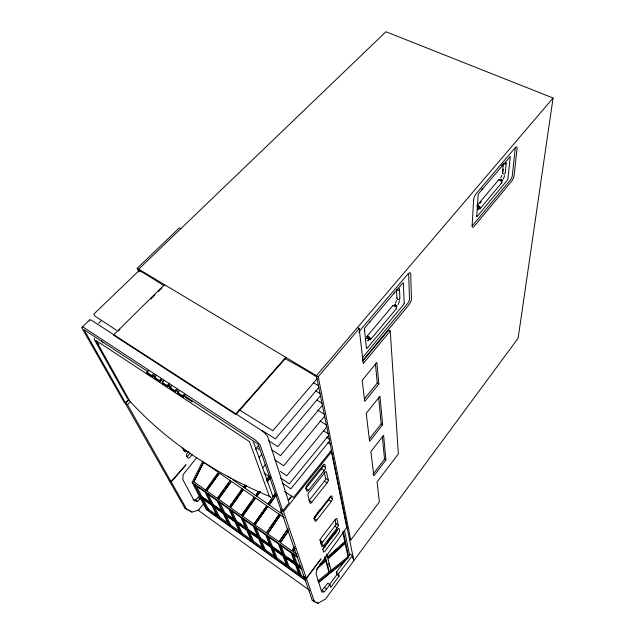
<?xml version="1.0" encoding="UTF-8"?>
<svg xmlns="http://www.w3.org/2000/svg" width="635" height="635" viewBox="0 0 635 635"><rect width="100%" height="100%" fill="white"/><g stroke="black" fill="none" stroke-linecap="round" stroke-linejoin="round"><path stroke-width="0.95" d="M499.904 179.507L500.134 180.015M368.816 339.733L367.792 340.82M515.223 148.407L512.278 175.935A3.532 1.064 -64.7 0 1 510.54 179.848L473.035 224.933A3.604 1.151 -63.8 0 1 472.162 225.552M368.665 339.86L367.99 340.654M502.507 172.593L503.277 164.354M502.944 172.053L503.222 169.108M505.293 172.72L506.19 163.552M478.798 208.526L478.457 209.336L477.25 209.415M478.687 208.621L477.75 209.661M257.675 448.072L258.953 449.858M553.077 98.004L518.128 338.201L353.83 560.737L316.42 375.682L553.077 98.004L385.913 31.75L138.66 269.184L139.843 271.907M502.428 173.22L502.603 172.791M477.322 206.629C477.941 204.851 481.068 207.851 479.092 208.312M396.899 298.426L397.145 297.902M364.768 330.216L364.228 331.002M399.582 300.712L398.081 304.657M504.69 175.641L503.214 179.268M396.518 300.538L395.399 303.284M501.833 175.435L500.705 178.07M366.109 338.757L367.292 338.169L368.602 339.511M305.752 580.668L206.272 509.524L192.143 482.394L202.755 461.161M203.676 462.232L193.897 481.814L203.676 462.232L218.337 472.329L205.764 490.188L211.01 482.973M94.258 338.114L94.44 339.685L127.556 398.844M365.49 339.931L365.371 338.328M294.41 546.751L291.917 550.855L294.076 547.703M314.023 518.12L319.595 509.984M314.762 517.501L316.428 515.064M294.83 549.402L293.211 551.759L295.164 548.442M288.226 531.32L280.36 542.719L288.584 530.328M287.869 528.63L279.082 541.814L284.702 533.686M285.829 532.059L288.076 528.812M279.13 514.199L266.43 532.908L268.121 530.495M281.884 510.262L280.432 512.834L281.535 511.246M289.623 499.166L291.83 495.998L288.131 500.57M269.24 528.884L279.344 514.398L267.875 506.452L254.968 524.812L267.875 506.452M280.392 515.072L267.692 533.797L280.392 515.072L284.472 517.874M263.493 510.572L266.859 505.793L255.54 497.951L242.641 516.136L253.96 524.129L262.366 512.167M260.136 491.466L256.715 496.292L267.994 504.174L271.288 499.491M273.487 496.364L274.59 494.8M276.376 494.863L269.224 505.039L276.169 494.657M275.479 493.03L267.994 504.174M241.419 515.271L254.31 497.11M258.342 491.426L255.722 495.641L258 492.435M266.319 480.187L269.169 476.171M251.738 501.253L241.657 515.461L230.489 507.579L243.364 489.569L254.54 497.308L252.857 499.681M267.105 479.6L268.811 477.195M266.978 481.822L270.391 476.996M260.358 491.673L256.715 496.292M267.192 482.036L270.042 478.02M242.157 488.736L229.529 506.92L218.496 499.134L231.354 481.298L242.387 488.942L240.157 492.069M245.086 484.64L243.618 487.228L244.753 485.648M230.084 506.143L239.038 493.633M246.293 485.473L244.586 487.855L255.722 495.641M244.824 488.061L246.523 485.688M230.164 480.481L217.305 498.3L206.669 490.807L219.512 473.139L230.41 480.695M217.559 498.499L219.242 496.173M220.353 494.625L223.703 489.982M224.822 488.434L228.735 483.013M212.177 481.37L218.003 473.353M314.452 601.813L306.443 578.461L304.078 576.778L312.229 600.202L314.452 601.813L318.111 603.25L325.596 598.988L353.608 561.046L352.504 555.601L350.322 554.109L336.328 572.151L338.519 573.683L339.122 576.064L330.716 587.407L329.962 584.748L327.771 583.192L321.969 590.288L324.175 591.868L329.962 584.748M329.097 585.105L336.939 574.54L336.328 572.151M349.472 539.186L350.766 540.06L379.389 501.856L377.063 481.925L398.367 453.882L390.239 331.01L388.572 330.089L362.831 361.109M306.348 578.175L283.52 511.635L280.749 509.738L303.982 576.485L306.348 578.175L321 558.848L306.443 578.461M322.675 549.481L336.137 531.805A2.905 0.826 -57.2 0 0 337.217 529.352M321 544.187A2.984 0.865 -56.8 0 0 321.167 544.012L334.835 526.145A2.945 0.849 -57.2 0 0 335.923 523.653L335.05 519.819M385.905 460.065L373.832 475.861L370.872 451.652L383.603 435.285L385.905 460.065L384.54 459.216L382.349 436.316M323.564 545.663L337.225 527.756A2.945 0.841 -57.2 0 0 338.312 525.264L336.828 518.573A2.984 0.873 -57.3 0 0 335.336 519.414L321.373 537.599A3.032 0.881 -56.8 0 0 320.27 540.155L322.04 546.584A2.992 0.857 -56.8 0 0 323.564 545.663L321.167 544.012M306.006 580.231L300.474 576.27L301.196 575.334L298.053 566.476M373.031 474.242L384.54 459.216M301.038 568.341L296.489 565.11L297.228 564.15L293.529 553.72M288.33 567.595L284.218 556.808L295.434 564.777L299.252 575.397L288.33 567.595L289.052 566.658L285.639 557.657M338.519 573.683L352.504 555.601M313.96 518.716A3.167 0.984 -56.9 0 0 314.135 518.541L328.747 499.816A3.119 0.968 -57.3 0 0 329.898 497.142L332.438 498.816A3.127 0.96 -57.4 0 1 331.279 501.491L316.674 520.263A3.167 0.976 -56.9 0 1 315.031 521.16L314.285 518.454A3.183 0.984 -56.9 0 1 315.444 515.731L330.39 496.641A3.135 0.968 -57.4 0 1 331.811 496.006L332.438 498.816M382.627 424.807L369.618 441.404L366.197 413.353L379.96 396.145L382.627 424.807L381.167 423.926L378.603 397.145M283.996 556.244L279.63 544.782L291.163 552.926L295.227 564.221L283.996 556.244L284.742 555.292L281.067 545.576M369.332 438.991L381.167 423.926M276.352 559.022L271.915 548.068L282.98 555.935L287.123 566.73L276.352 559.022L277.066 558.109L273.026 548.045M311.785 502.245L327.073 482.894A2.405 0.77 -57.5 0 0 328.271 480.084L326.438 471.845A2.445 0.802 -57.6 0 0 324.747 472.623L309.086 492.284A2.484 0.818 -57 0 0 307.872 495.181L310.063 503.126A2.445 0.786 -57 0 0 311.785 502.245L309.142 500.475A2.437 0.794 -56.9 0 1 308.951 500.705M271.685 547.497L266.978 535.861L278.352 543.885L282.758 555.363L271.685 547.497L272.431 546.552L268.47 536.694M309.142 500.475L324.437 481.171A2.397 0.778 -57.5 0 0 325.636 478.361L324.175 471.94M264.525 550.577L259.786 539.456L270.7 547.203L275.161 558.173L264.525 550.577L265.247 549.664L261.255 540.242M308.531 490.244L324.271 470.511A2.469 0.818 -57.6 0 0 325.501 467.606L324.779 464.383A3.35 1.111 -57.6 0 0 323.056 465.153L307.126 485.045A3.405 1.135 -57.1 0 0 305.887 487.99L306.745 491.101A2.508 0.833 -57 0 0 308.531 490.244L305.824 488.442L321.572 468.757A2.461 0.826 -57.6 0 0 322.794 465.86L325.501 467.606M283.52 511.635L331.454 451.89L330.089 451.017M259.532 538.869L254.508 527.058L265.724 534.972L270.462 546.624L259.532 538.869L260.286 537.94L255.659 527.018M183.825 395.28L258.112 444.111L280.837 509.476L282.781 510.81L289.108 502.936L267.676 436.666A7.874 2.222 40.5 0 0 262.263 430.982L91.575 320.302A7.295 1.786 43.5 0 0 89.583 320.961M331.486 450.207L293.513 497.491L284.52 491.434M378.833 383.961L364.736 401.423L362.164 380.381L376.833 362.49L378.833 383.961L377.253 383.04L375.388 363.506M252.857 542.234L247.817 530.947L258.58 538.599L263.35 549.735L252.857 542.234L253.579 541.337L248.952 530.9M329.605 440.912L290.83 488.839L282.297 483.116M364.379 398.963L377.253 383.04M328.525 435.57L289.29 483.862L280.67 478.099M247.555 530.36L242.205 518.382L253.27 526.185L258.334 538.012L247.555 530.36L248.301 529.439L243.737 519.152M326.771 426.879L286.782 475.758L280.36 471.464M241.34 534.003L236.006 522.565L246.626 530.106L251.698 541.401L241.34 534.003L242.062 533.114L237.165 522.534M196.913 457.343L183.182 474.551L182.824 479.6L194.246 500.84L197.421 501.356L201.224 497.697M229.973 525.875L224.361 514.286L234.839 521.732L240.197 533.186L229.973 525.875L230.695 524.994L225.536 514.279M235.728 521.962L230.076 509.826L240.983 517.517L246.364 529.511L235.728 521.962L236.482 521.049L231.656 510.635M324.604 416.155L283.686 465.749L274.749 459.851M390.239 331.01L363.252 363.593L359.172 328.597L357.394 327.604M322.413 405.32L280.551 455.62L271.439 449.651M320.469 395.716L277.773 446.635L268.391 440.523M218.75 517.85L212.86 506.119L223.202 513.461L228.838 525.066L218.75 517.85L219.472 516.985L214.035 506.071M224.06 513.675L218.115 501.38L228.87 508.976L234.553 521.129L224.06 513.675L224.814 512.778L219.734 502.221M262.318 468.265L265.454 464.518M370.507 339.622L396.383 308.697M480.123 208.693L501.682 182.92M366.99 336.383L392.954 305.506M476.956 205.692L498.586 179.967M480.06 203.192L481.33 201.676M259.207 457.351L261.739 454.35M318.802 387.469L275.376 438.904L262.096 430.506M317.032 378.722L272.836 430.705L239.038 409.718M207.526 509.834L201.366 497.951L211.717 505.309L217.63 517.057L207.526 509.834L208.248 508.968L202.557 497.927M212.55 505.5L206.311 493.054L216.924 500.547L222.909 512.85L212.55 505.5L213.304 504.611L207.915 493.816M255.357 449.326L258.556 445.572M350.766 540.06L318.214 376.753L359.172 328.597M203.938 503.539L198.191 510.278L309.928 590.606M201.041 497.324L194.516 484.735L205.145 492.228L211.407 504.69L201.041 497.324L201.795 496.451L196.167 485.521M236.339 414.107L285.925 357.926L285.774 357.322L235.482 414.282L113.419 335.082L164.465 284.647L164.719 285.282M192.254 454.509L189.627 457.47A2.73 1.214 -54.4 0 1 187.865 458.065L186.523 455.398A2.746 1.23 -54.4 0 1 187.404 453.009L188.666 451.588M128.58 399.518L125.166 403.066L169.013 480.179L171.037 481.624L186.015 464.725L171.228 481.965L186.801 509.476L191.937 512.072L199.08 510.016M190.222 453.112L187.595 456.065A2.73 1.222 -54.3 0 1 186.444 456.74M191.5 401.836L192.056 401.233M193.119 499.594L195.509 499.991L199.882 495.721M185.142 395.16L183.309 397.129L182.745 395.883L184.579 393.906M183.309 397.129L178.181 393.748L177.602 392.501L179.435 390.533M177.284 389.993L175.458 391.946L174.887 390.715L176.713 388.763M164.005 380.46L162.171 382.389L162.711 383.508L167.6 386.731L169.426 384.794M175.458 391.946L170.394 388.612L169.815 387.382L171.648 385.437M167.6 386.731L167.068 385.612L169.513 383.024M161.798 379.801L159.964 381.73L159.385 380.532L161.219 378.603M148.614 370.292L146.772 372.197L147.431 373.507L152.416 376.793L154.249 374.88M171.037 481.624L127.476 404.654L130.199 401.804M159.964 381.73L155.035 378.484L154.448 377.277L156.281 375.364M152.416 376.793L151.765 375.483L153.607 373.57M282.781 510.81L260.263 445.381A7.922 2.143 40.5 0 0 254.802 439.69L83.987 327.62A7.326 1.714 43.4 0 0 82.034 328.231L124.055 402.011L125.674 403.13L128.905 399.764M331.478 536.607L337.01 530.979M327.636 541.322L335.939 532.868M118.618 330.851L120.015 329.47M150.749 299.085L154.94 294.942M158.432 291.489L161.925 288.036M98.735 323.207L101.568 320.461M82.098 327.239L89.67 319.945M138.779 271.939L137.192 268.311L179.38 227.862L180.84 228.679M319.595 564.277L325.303 559.117L324.771 557.205M327.025 557.562L344.741 541.528L342.733 532.201M327.882 557.49L332.129 553.649M333.542 552.363L337.788 548.521M340.622 545.957L342.741 544.036M317.532 567.714L326.096 559.959L325.049 556.149M343.154 531.178L345.543 542.353L327.819 558.395L326.604 553.879M316.278 569.555L326.255 560.522L329.668 572.953L328.898 572.127L325.699 560.57M318.413 582.676L344.654 561.538M317.754 581.081L328.898 572.127M318.532 581.914L348.036 558.173M398.621 290.187L399.375 289.449L399.05 288.211M505.523 163.893L506.174 163.251L505.801 162.227M502.063 180.991L502.237 180.554M505.182 163.997L503.587 163.489M398.248 290.306L396.804 289.925M324.175 591.868L321.739 592.01L316.071 573.857L317.167 568.904L346.805 527.542L331.454 451.89M477.091 207.073L478.639 208.28M501.999 180.713L502.356 180.356M393.994 305.991L394.946 306.411M369.165 339.026C371.673 339.392 367.514 335.351 367.554 337.542M477.512 207.026L478.615 207.867M499.912 180.356L500.539 180.634M500.65 179.467L501.856 180.142M312.229 600.202L315 601.297M396.438 306.253L396.946 306.157M367.411 338.074L368.578 339.05M395.184 304.998L396.478 305.768M171.228 481.965L169.204 480.52L184.872 508.087L188.309 509.826M137.192 268.311L318.214 376.753M315.825 390.985L320.032 393.573M327.962 442.651L330.248 444.095M321.572 468.757L324.271 470.511M325.636 478.361L328.271 480.084M324.437 481.171L327.073 482.894M148.336 371.943L83.947 329.621L125.674 403.13M153.289 375.198L155.758 376.825M160.711 380.087L163.187 381.714M168.14 384.969L171.442 387.136M176.395 390.39L178.872 392.017M153.067 376.087L154.71 377.174M167.862 385.826L170.331 387.445M185.126 397.185L191.73 401.582M146.772 372.197L151.765 375.483M154.448 377.277L159.385 380.532M162.171 382.389L167.068 385.612M169.815 387.382L174.887 390.715M177.602 392.501L182.745 395.883M97.472 343.178L99.123 344.273M328.747 499.816L331.279 501.491M264.057 473.083L270.224 477.218M335.923 523.653L338.312 525.264M334.835 526.145L337.225 527.756M314.135 518.541L316.674 520.263M116.586 330.295L94.869 316.008L93.829 314.087L139.208 270.454A184.769 50.975 42 0 1 163.886 285.782M125.166 403.066L127.476 404.654M320.619 542.774L322.247 543.901M227.648 476.075L231.442 478.711M243.618 487.228L232.87 479.75M269.01 504.841L280.432 512.834M283.107 514.644L281.686 513.707M319.516 539.956L322.651 542.147M336.939 574.54L339.122 576.064M396.867 305.776L394.692 304.609L395.319 305.205M193.897 481.814L205.764 490.188M254.968 524.812L266.43 532.908M267.47 533.614L279.082 541.814M280.146 542.544L291.917 550.855M293.005 551.601L297.013 554.418M192.143 482.394L297.863 556.943M297.14 557.141L292.457 553.839L296.489 565.11M201.795 496.451L211.368 503.237M213.304 504.611L222.861 511.389M224.814 512.778L233.696 519.073M236.482 521.049L246.356 528.058M248.301 529.439L258.31 536.535M260.286 537.94L270.431 545.132M272.431 546.552L281.924 553.291M284.742 555.292L295.974 563.253M297.228 564.15L301.022 566.841M204.51 498.769L206.105 499.904M207.693 501.031L210.082 502.722M215.201 506.357L216.797 507.484M218.384 508.619L221.567 510.873M229.14 516.247L232.362 518.533M239.038 523.272L242.824 525.963M250.873 531.67L256.254 535.488M262.088 539.631L265.208 541.846M266.763 542.949L269.883 545.163M275.034 548.815L280.559 552.736M288.163 558.133L292.965 561.538M298.942 565.785L300.458 566.857M301.99 569.436L296.688 565.666L300.474 576.27M198.176 497.578L200.081 498.935M324.469 587.446L326.668 589.01M208.248 508.968L217.583 515.636M219.472 516.985L228.013 523.081M230.695 524.994L239.347 531.17M242.062 533.114L250.825 539.369M253.579 541.337L263.263 548.251M265.247 549.664L274.36 556.173M277.066 558.109L287.076 565.253M289.052 566.658L298.41 573.341M301.196 575.334L305.149 578.152M195.509 499.991L197.421 501.356M190.032 510.691L191.937 512.072M316.651 602.194L318.111 603.25M184.872 508.087L186.801 509.476M206.669 490.807L219.512 473.139M218.496 499.134L231.354 481.298M230.489 507.579L243.364 489.569M242.641 516.136L255.54 497.951M253.96 524.129L266.859 505.793M502.19 180.173L500.023 179.435M344.741 541.528L345.543 542.353M325.303 559.117L326.096 559.959M500.817 180.864L501.229 181.419M252.944 442.016L254.024 443.516L272.939 496.729M364.395 329.335L364.744 329.906M502.483 173.45L504.206 174.212L505.15 173.204M101.417 340.423L102.83 343.011M182.65 447.699L184.706 451.795A2.762 1.246 -54.4 0 0 186.499 451.207L184.444 449.786A2.762 1.254 -54.3 0 1 183.126 450.485M399.74 298.148C400.534 299.855 397.335 300.236 396.931 298.72M269.351 496.34L249.484 441.627L95.925 340.408L129.778 401.082A415.361 304.705 0.1 0 0 269.343 496.348M328.644 563.547L329.374 566.253M324.421 545.751L324.906 547.561M345.067 543.036L348.02 556.76L330.597 570.762L331.367 571.579L327.97 558.967L345.67 542.941L348.79 557.562M344.432 530.392L349.663 555.276M396.454 289.457L396.891 297.855M399.494 289.639L399.899 298.045M358.965 332.661A5.413 2.024 -60.7 0 1 361.117 329.113L407.686 274.249A5.239 1.865 -62.4 0 1 410.726 274.01L411.464 298.736A5.032 1.738 -61.8 0 1 408.742 305.07L364.442 358.434A5.207 1.865 -60.2 0 1 362.212 360.196M317.024 400.169A185.166 53.451 38.8 0 1 321.993 403.249M313.38 382.675A306.054 81.971 38.2 0 1 318.437 385.667M323.453 430.752A176.411 48.236 38.6 0 1 328.152 433.729M317.714 410.139A182.047 51.562 38.7 0 1 324.199 414.171M284.559 358.426A200.009 59.849 39 0 1 316.659 376.865M326.136 437.126A174.855 47.331 38.5 0 1 329.24 439.11M319.992 420.957A293.513 73.215 38.2 0 1 326.382 424.974M362.22 357.894A3.897 1.405 -60.2 0 0 362.807 357.346L407.749 303.324A3.762 1.302 -61.8 0 0 409.496 299.236L408.67 273.915A3.921 1.405 -62.4 0 0 408.599 273.669M394.47 292.259A2.397 1.143 40.3 0 1 393.946 292.973M369.832 321.62A2.445 1.072 40.3 0 1 369.38 321.961M367.474 338.169A2.405 1.024 40 0 1 367.657 336.288A2.405 1.024 40 0 1 370.602 338.709A2.405 1.024 40 0 1 368.887 339.336M392.779 305.737A2.349 1.103 39.9 0 1 395.565 306.427A2.349 1.103 39.9 0 1 396.089 308.816M502.753 164.124A2.183 1.421 40.2 0 1 501.229 165.449M482.338 188.198A2.222 1.373 40.2 0 1 481.743 189.46M477.274 205.518A2.191 1.318 39.6 0 1 480.314 207.431A2.191 1.318 39.6 0 1 478.441 208.677M498.269 180.61A2.151 1.365 39.5 0 1 500.975 180.364A2.151 1.365 39.5 0 1 501.356 183.102M476.75 216.162L476.742 216.313A1.254 0.397 -64 0 0 477.266 216.352L507.802 179.641L510.318 156.456L478.742 193.429A1.294 0.421 -64.5 0 0 478.115 194.874L476.75 216.162M404.177 303.03L404.177 303.189A1.318 0.46 -61.7 0 1 403.566 304.625L367.228 348.186A1.357 0.484 -60.4 0 1 366.482 348.361L364.395 329.081A1.397 0.516 -60.8 0 1 365.022 327.565L402.653 283.147A1.357 0.484 -62.2 0 1 403.344 283.083L404.177 303.03M473.631 199.834L472.115 225.925A4.818 1.532 -63.8 0 0 474.448 226.02L511.421 181.483A4.723 1.413 -64.7 0 0 514.12 175.427L517.065 148.55A4.921 1.508 -65.3 0 0 515.001 147.931L476.456 193.334A5.016 1.635 -64.4 0 0 473.631 199.834M338.495 533.4L325.041 551.116A2.953 0.833 -56.8 0 1 323.548 552.045L322.905 549.719A2.961 0.841 -56.8 0 1 323.985 547.235L337.59 529.384A2.921 0.826 -57.2 0 1 339.042 528.526L339.574 530.947A2.905 0.818 -57.2 0 1 338.495 533.4M270.772 497.276L270.01 496.927L270.772 497.276"/></g></svg>
